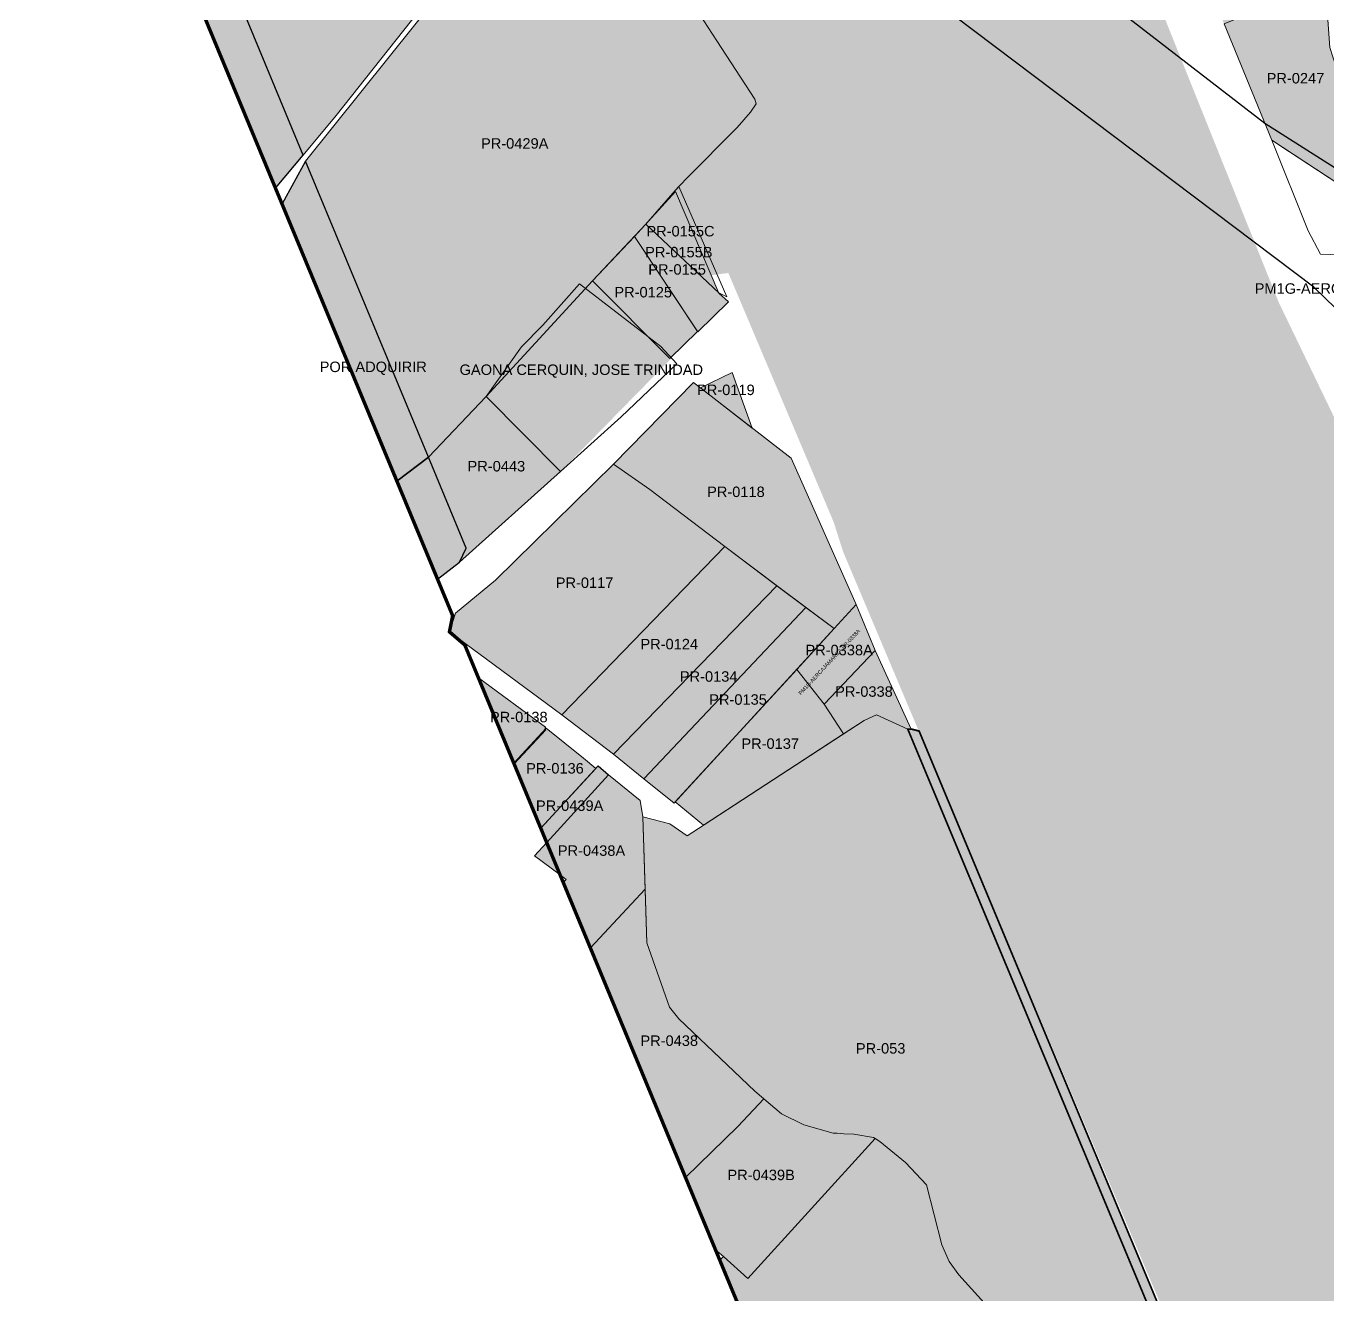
# Model space of a CAD drawing. Header units: inches. Extents: x 775566 to 778268, y 9208057 to 9211417.
# Drawn here: x 777361.5 to 777735.1, y 9208946.2 to 9209310.2 of the extents above; entities that cross this region are included whole.
import ezdxf
from ezdxf.enums import TextEntityAlignment as Align

# ---------------------------------------------------------------- set-up
doc = ezdxf.new("R2010")
doc.units = ezdxf.units.IN
doc.header["$MEASUREMENT"] = 0
doc.linetypes.add('DASHDOT', pattern=[1, 0.5, -0.25, 0, -0.25])
doc.layers.add('CAJAMARCA_ADQUIRIDOS', color=7, linetype='Continuous', lineweight=9, true_color=0xe2f2c9)
doc.layers.add('PROCESO_&_PENDIENTES', color=7, linetype='Continuous', lineweight=9, true_color=0xc5eefc)
doc.layers.add('CAJAMARCA_ADQUIRIDOSAnno', color=7, linetype='Continuous', true_color=0xafb304)
doc.layers.add('PROCESO__PENDIENTE_CAJAMARCA_UTMAnno', color=7, linetype='Continuous', true_color=0x2b1800)
for name, color, linetype in [('HITOS', 5, 'Continuous'), ('LEYENDA VF', 7, 'Continuous'), ('MEMBRETE', 7, 'Continuous'), ('PI_Texto', 7, 'Continuous'), ('PMD-CAJAMARCA', 212, 'Continuous'), ('PREDIOS INSCRITOS', 84, 'Continuous')]:
    doc.layers.add(name, color=color, linetype=linetype)
doc.styles.add('Arial', font='arial.ttf')

msp = doc.modelspace()

# ---------------------------------------------------------------- hatches: boundary and pattern name
at = {"true_color": 0xadddf7}
h = msp.add_hatch(color=141, dxfattribs=at)
h.dxf.hatch_style = 1
h.paths.add_polyline_path([(777390.49, 9210055.28), (777432.41, 9210073.29), (777198.38, 9210587.33), (777187.56, 9210605.47), (777105.4, 9210785.4), (777059.97, 9210855.94), (776930, 9211169.4), (776852.44, 9211361.12), (776673.32, 9211286.79), (776765.26, 9211129.93), (776773.32, 9211117.95), (776942.38, 9210722.91), (777244.8, 9210012.11), (777262.42, 9209969.39), (777282.77, 9209919.54), (777207.42, 9209894.77), (777250.06, 9209800.66), (777221.8, 9209781.22), (777221.01, 9209760.81), (777205.62, 9209753.63), (777204.65, 9209752.16), (777231.39, 9209682.44), (777237.05, 9209679.41), (777241.97, 9209679.49), (777246.56, 9209677.91), (777249.26, 9209675.98), (777282.52, 9209647.92), (777293.72, 9209634.72), (777361.87, 9209558.32), (777370.39, 9209543.07), (777454.76, 9209481.52), (777458.61, 9209472.5), (777462.12, 9209467.53), (777463.33, 9209460.68), (777456.89, 9209452.18), (777474.05, 9209434.41), (777510.17, 9209349.95), (777516.01, 9209347.36), (777541.48, 9209322.34), (777544.17, 9209320.9), (777560.86, 9209295.15), (777537.54, 9209270.4), (777550.09, 9209240.92), (777553.15, 9209238.12), (777563.03, 9209239.38), (777593.22, 9209167.98), (777595.94, 9209159.44), (777696.28, 9208921.65), (777699.89, 9208910.23), (777701.28, 9208904.41), (777711.62, 9208851.33), (777720.63, 9208813.42), (777724.41, 9208798.87), (777726.36, 9208793.23), (777729.84, 9208788.63), (777735.44, 9208786.43), (777741.43, 9208786.58), (777747.32, 9208788.15), (777795.11, 9208805.7), (777867.21, 9208835.59), (777891.55, 9208847.3), (777895.6, 9208851.69), (777898.19, 9208856.93), (777899.3, 9208862.81), (777899.01, 9208868.76), (777897.07, 9208874.42), (777892.6, 9208881.93), (777881.24, 9208899.7), (777845.62, 9208951.56), (777839.03, 9208965.06), (777784.89, 9209095.29), (777766.54, 9209136.41), (777720.91, 9209231), (777688.48, 9209311.84), (777605.97, 9209508.14), (777612.99, 9209517.89)])
h = msp.add_hatch(color=103)
h.dxf.hatch_style = 1
h.paths.add_polyline_path([(777504.87, 9209350.27), (777504.96, 9209350.21), (777506.47, 9209351.92), (777493.95, 9209358.51), (777481.17, 9209365.3), (777466.38, 9209375.29), (777458, 9209382.28), (777453.81, 9209386.93), (777444.83, 9209380.76), (777419.82, 9209367.98), (777417.4, 9209372.56), (777402.94, 9209365.05), (777441.04, 9209273.17), (777450.47, 9209284.54), (777478.29, 9209319.79), (777500, 9209344.55), (777503.29, 9209348.3)])
h.paths.add_polyline_path([(777387.13, 9209349.38), (777419.51, 9209349.38), (777419.51, 9209354.31), (777387.13, 9209354.31)], flags=9)
h.paths.add_polyline_path([(777442.26, 9209338.09), (777466.18, 9209338.09), (777466.18, 9209342.75), (777442.26, 9209342.75)], flags=24)
h = msp.add_hatch(color=103)
h.dxf.hatch_style = 1
h.paths.add_polyline_path([(777734.26, 9209322.84), (777705.26, 9209310.85), (777705.26, 9209310.85), (777734.26, 9209322.84), (777736.59, 9209329.05), (777744.76, 9209341.24), (777747.91, 9209341.98), (777744.68, 9209361.91), (777693.86, 9209338.65), (777705.26, 9209310.85), (777734.26, 9209322.84), (777734.26, 9209322.84), (777705.26, 9209310.85), (777718.91, 9209277.52), (777724.06, 9209274.14), (777740.98, 9209263.02), (777747.67, 9209266.57), (777735.59, 9209304.06)])
h.paths.add_polyline_path([(777679.76, 9209360.29), (777746.98, 9209360.29), (777746.98, 9209364.94), (777679.76, 9209364.94)], flags=9)
h.paths.add_polyline_path([(777692.11, 9209292.92), (777759.34, 9209292.92), (777759.34, 9209297.57), (777692.11, 9209297.57)], flags=9)
h.paths.add_polyline_path([(777684.41, 9209335.45), (777751.63, 9209335.45), (777751.63, 9209340.11), (777684.41, 9209340.11)], flags=9)
h = msp.add_hatch(color=103)
h.dxf.hatch_style = 1
h.paths.add_polyline_path([(777504.87, 9209350.27), (777507.66, 9209348.22), (777513.37, 9209345.67), (777519.08, 9209343.19), (777526.22, 9209340.02), (777533.01, 9209334), (777538.94, 9209327.15), (777541.18, 9209325.28), (777543.3, 9209323.19), (777545.3, 9209321), (777552.18, 9209315.17), (777554.74, 9209313.63), (777559.67, 9209305.95), (777570.59, 9209289.27), (777571.01, 9209287.93), (777569.35, 9209285.51), (777565.55, 9209281.09), (777551.02, 9209266.53), (777547.75, 9209263.06), (777539.38, 9209253.41), (777524.01, 9209237.18), (777493.51, 9209203.91), (777476.96, 9209186.51), (777441.74, 9209271.46)])
h = msp.add_hatch(color=103)
h.dxf.hatch_style = 1
h.paths.add_polyline_path([(777560.3, 9209233.58), (777547.89, 9209262.73), (777539.38, 9209253.41)])
h = msp.add_hatch(color=103)
h.dxf.hatch_style = 1
h.paths.add_polyline_path([(777563.04, 9209231.06), (777546.37, 9209214.78), (777524.16, 9209237.09), (777539.34, 9209253.44), (777560.31, 9209233.56)])
h = msp.add_hatch(color=51)
h.dxf.hatch_style = 1
h.paths.add_polyline_path([(777750.29, 9209233.72), (777750.27, 9209233.8), (777738.45, 9209244.59), (777747.62, 9209222.48), (777749.16, 9209224.45), (777750.7, 9209226.41)])
h.paths.add_polyline_path([(777713.25, 9209232.59), (777780.47, 9209232.59), (777780.47, 9209237.24), (777713.25, 9209237.24)], flags=9)
h = msp.add_hatch(color=103)
h.dxf.hatch_style = 1
h.paths.add_polyline_path([(777524.01, 9209237.18), (777546.45, 9209214.65), (777514.86, 9209182.41), (777493.51, 9209203.91)])
h = msp.add_hatch(color=51)
h.dxf.hatch_style = 1
h.paths.add_polyline_path([(777750.29, 9209233.72), (777750.37, 9209233.35), (777750.7, 9209226.41), (777750.7, 9209226.41), (777749.16, 9209224.45), (777747.62, 9209222.48), (777747.96, 9209218.89), (777761.69, 9209205.56), (777782.73, 9209188.76), (777785.37, 9209191.61), (777789.48, 9209196.9)])
h.paths.add_polyline_path([(777758.78, 9209203.58), (777760.94, 9209206.29), (777747.96, 9209218.89), (777748.46, 9209213.69), (777766.49, 9209171.1), (777770.42, 9209175.51)])
h.paths.add_polyline_path([(777713.25, 9209232.59), (777780.47, 9209232.59), (777780.47, 9209237.24), (777713.25, 9209237.24)], flags=9)
h.paths.add_polyline_path([(777736.96, 9209190.6), (777806.99, 9209190.6), (777806.99, 9209195.26), (777736.96, 9209195.26)], flags=9)
h.paths.add_polyline_path([(777736.32, 9209205.05), (777806.34, 9209205.05), (777806.34, 9209209.7), (777736.32, 9209209.7)], flags=9)
h.paths.add_polyline_path([(777766.91, 9209169.73), (777834.14, 9209169.73), (777834.14, 9209174.39), (777766.91, 9209174.39)], flags=9)
h = msp.add_hatch(color=103)
h.dxf.hatch_style = 1
h.paths.add_polyline_path([(777564.07, 9209210.87), (777569.89, 9209194.87), (777555.02, 9209206.42)])
h.paths.add_polyline_path([(777493.55, 9209203.87), (777514.86, 9209182.41), (777485.87, 9209156.46), (777487.78, 9209160.4), (777476.96, 9209186.51)])
h = msp.add_hatch(color=103)
h.dxf.hatch_style = 1
h.paths.add_polyline_path([(777483, 9209136.44), (777484.7, 9209141.8), (777496.24, 9209151.23), (777530.08, 9209184.53), (777540.49, 9209177.28), (777562.05, 9209160.91), (777515.2, 9209112.65)])
h = msp.add_hatch(color=103)
h.dxf.hatch_style = 1
h.paths.add_polyline_path([(777576.95, 9209149.61), (777562.05, 9209160.91), (777515.2, 9209112.65), (777530.06, 9209101.3)])
h = msp.add_hatch(color=103)
h.dxf.hatch_style = 1
h.paths.add_polyline_path([(777585.21, 9209143.45), (777576.95, 9209149.61), (777530.06, 9209101.3), (777538.78, 9209094.31)])
h = msp.add_hatch(color=103)
h.dxf.hatch_style = 1
h.paths.add_polyline_path([(777593.38, 9209137.37), (777585.21, 9209143.45), (777538.78, 9209094.31), (777547.5, 9209087.32)])
h = msp.add_hatch(color=103)
h.dxf.hatch_style = 1
h.paths.add_polyline_path([(777599.69, 9209144.32), (777605.15, 9209131.12), (777590.51, 9209115.73), (777582.63, 9209125.64), (777593.38, 9209137.37)])
h = msp.add_hatch(color=103)
h.dxf.hatch_style = 1
h.paths.add_polyline_path([(777590.51, 9209115.73), (777596.05, 9209107.19), (777601.96, 9209111.04), (777605.56, 9209112.61), (777614.5, 9209108.52), (777615.45, 9209108.56), (777605.15, 9209131.12)])
h = msp.add_hatch(color=103)
h.dxf.hatch_style = 1
h.paths.add_polyline_path([(777491.33, 9209123.21), (777511.06, 9209108.72), (777501.53, 9209098.6)])
h = msp.add_hatch(color=103)
h.dxf.hatch_style = 1
h.paths.add_polyline_path([(777555.89, 9209081.01), (777547.77, 9209087.62), (777582.63, 9209125.64), (777590.51, 9209115.73), (777596.05, 9209107.19)])
h = msp.add_hatch(color=103)
h.dxf.hatch_style = 1
h.paths.add_polyline_path([(777511.06, 9209108.72), (777524.98, 9209097.19), (777509.21, 9209080.08), (777501.53, 9209098.6)])
h = msp.add_hatch(color=51)
h.dxf.hatch_style = 1
h.paths.add_polyline_path([(777614.5, 9209108.52), (777615.45, 9209108.56), (777617.74, 9209107.99), (777700.6, 9208909.29), (777698.27, 9208907.38), (777693.93, 9208919.9), (777693.38, 9208919.36)])
h = msp.add_hatch(color=103)
h.dxf.hatch_style = 1
h.paths.add_polyline_path([(777510.9, 9209075.99), (777528.6, 9209095.43), (777537.68, 9209088.09), (777538.48, 9209083.37), (777539.16, 9209062.63), (777523.44, 9209045.74), (777515.66, 9209064.52), (777516.51, 9209065.42), (777514.73, 9209066.75), (777507.44, 9209072.2)])
h = msp.add_hatch(color=103)
h.dxf.hatch_style = 1
h.paths.add_polyline_path([(777539.67, 9209047.26), (777539.16, 9209062.63), (777523.44, 9209045.74), (777550.75, 9208979.85), (777565.77, 9208994.53), (777573.18, 9209002.49), (777570.61, 9209004.68), (777548.77, 9209025.43), (777546.1, 9209028.72)])
h = msp.add_hatch(color=103)
h.dxf.hatch_style = 1
h.paths.add_polyline_path([(777560.56, 9208956.17), (777561.59, 9208957.27), (777568.6, 9208950.92), (777605.14, 9208991.11), (777606.51, 9208990.23), (777613.8, 9208984.23), (777619.83, 9208977.81), (777624.23, 9208960.59), (777626.35, 9208955.77), (777629.1, 9208951.97), (777636.37, 9208943.94), (777636.89, 9208931.56), (777646.82, 9208921.68), (777665.69, 9208900.37), (777668.87, 9208895.21), (777677.15, 9208886.16), (777634.7, 9208843.64), (777590.05, 9208885.02)])
at = {"layer": 'CAJAMARCA_ADQUIRIDOSAnno'}
h = msp.add_hatch(color=1, dxfattribs=at)
h.dxf.hatch_style = 1
h.paths.add_polyline_path([(777395.4, 9209414.08), (777385.96, 9209402.64), (777377.47, 9209397.9), (777393.99, 9209358.05), (777433.08, 9209263.74), (777441.04, 9209273.17), (777402.94, 9209365.05), (777417.4, 9209372.56)])
h.paths.add_polyline_path([(777387.13, 9209349.38), (777419.51, 9209349.38), (777419.51, 9209354.31), (777387.13, 9209354.31)], flags=25)
h = msp.add_hatch(color=1, dxfattribs=at)
h.dxf.hatch_style = 1
h.paths.add_polyline_path([(777441.74, 9209271.46), (777434.97, 9209259.18), (777467.92, 9209179.69), (777476.96, 9209186.51)])
h.paths.add_polyline_path([(777444.95, 9209209.89), (777477.33, 9209209.89), (777477.33, 9209214.82), (777444.95, 9209214.82)], flags=9)
h = msp.add_hatch(color=1, dxfattribs=at)
h.dxf.hatch_style = 1
h.paths.add_polyline_path([(777476.96, 9209186.51), (777467.92, 9209179.69), (777479.57, 9209151.57), (777485.87, 9209156.46), (777487.78, 9209160.4)])
at = {"layer": 'LEYENDA VF'}
h = msp.add_hatch(color=51, dxfattribs=at)
h.dxf.hatch_style = 1
h.paths.add_polyline_path([(777528.6, 9209095.43), (777525.7, 9209097.98), (777509.21, 9209080.08), (777510.9, 9209075.99)])
h = msp.add_hatch(color=51, dxfattribs=at)
h.dxf.hatch_style = 1
h.paths.add_polyline_path([(777605.14, 9208991.11), (777604.67, 9208991.41), (777599, 9208992.35), (777596.18, 9208992.43), (777594.27, 9208992.6), (777593.11, 9208992.6), (777584.7, 9208995), (777578.23, 9208998.17), (777573.18, 9209002.49), (777565.77, 9208994.53), (777550.75, 9208979.85), (777559.33, 9208959.14), (777561.59, 9208957.27), (777568.6, 9208950.92)])
at = {"layer": 'PI_Texto'}
h = msp.add_hatch(color=103, dxfattribs=at)
h.dxf.hatch_style = 1
h.paths.add_polyline_path([(777553.02, 9209207.96), (777581, 9209186.25), (777599.69, 9209144.32), (777593.38, 9209137.37), (777585.42, 9209143.3), (777577.46, 9209149.23), (777562.05, 9209160.91), (777540.49, 9209177.28), (777530.08, 9209184.53)])
h = msp.add_hatch(color=103, dxfattribs=at)
h.dxf.hatch_style = 1
h.paths.add_polyline_path([(777538.48, 9209083.37), (777539.67, 9209047.26), (777546.1, 9209028.72), (777548.77, 9209025.43), (777570.61, 9209004.68), (777578.23, 9208998.17), (777584.7, 9208995), (777593.11, 9208992.6), (777594.27, 9208992.6), (777596.18, 9208992.43), (777599, 9208992.35), (777604.67, 9208991.41), (777606.51, 9208990.23), (777613.8, 9208984.23), (777619.83, 9208977.81), (777624.23, 9208960.59), (777626.35, 9208955.77), (777629.1, 9208951.97), (777636.37, 9208943.94), (777636.89, 9208931.56), (777646.82, 9208921.68), (777665.69, 9208900.37), (777668.87, 9208895.21), (777676.87, 9208886.47), (777682.17, 9208891.68), (777673.25, 9208899.64), (777693.38, 9208919.36), (777614.5, 9209108.52), (777605.56, 9209112.61), (777601.96, 9209111.04), (777556.05, 9209081.11), (777551.21, 9209077.95), (777546.21, 9209081.32)])

# ---------------------------------------------------------------- linework, layer by layer
at = {"layer": 'CAJAMARCA_ADQUIRIDOS', "color": 3}
for points in [[(777504.87, 9209350.27, 0), (777507.66, 9209348.22, 0), (777513.37, 9209345.67, 0), (777519.08, 9209343.19, 0), (777526.22, 9209340.02, 0), (777533.01, 9209334, 0), (777538.94, 9209327.15, 0), (777541.18, 9209325.28, 0), (777543.3, 9209323.19, 0), (777545.3, 9209321, 0), (777552.18, 9209315.17, 0), (777554.74, 9209313.63, 0), (777559.67, 9209305.95, 0), (777570.59, 9209289.27, 0), (777571.01, 9209287.93, 0), (777569.35, 9209285.51, 0), (777565.55, 9209281.09, 0), (777551.02, 9209266.53, 0), (777547.75, 9209263.06, 0), (777539.38, 9209253.41, 0), (777524.01, 9209237.18, 0), (777493.51, 9209203.91, 0), (777476.96, 9209186.51, 0), (777441.74, 9209271.46, 0)], [(777705.26, 9209310.85, 0), (777734.26, 9209322.84, 0), (777735.59, 9209304.06, 0), (777747.67, 9209266.57, 0), (777740.98, 9209263.02, 0), (777718.91, 9209277.52, 0)], [(777548.78, 9209264.15, 0), (777562.57, 9209232.5, 0), (777560.27, 9209233.65, 0), (777539.38, 9209253.41, 0), (777547.75, 9209263.06, 0)], [(777547.89, 9209262.73, 0), (777560.31, 9209233.56, 0), (777563.04, 9209231.07, 0), (777554.29, 9209222.52, 0), (777536.11, 9209249.83, 0)], [(777547.89, 9209262.73, 0), (777560.31, 9209233.56, 0), (777563.04, 9209231.07, 0), (777554.29, 9209222.52, 0), (777536.11, 9209249.83, 0)], [(777536.05, 9209249.89, 0), (777554.17, 9209222.6, 0), (777546.24, 9209214.86, 0), (777524.01, 9209237.18, 0)], [(777564.07, 9209210.87, 0), (777569.89, 9209194.87, 0), (777555.02, 9209206.42, 0)], [(777553.02, 9209207.96, 0), (777581, 9209186.25, 0), (777599.69, 9209144.32, 0), (777593.38, 9209137.37, 0), (777585.42, 9209143.3, 0), (777577.46, 9209149.23, 0), (777562.05, 9209160.91, 0), (777540.49, 9209177.28, 0), (777530.08, 9209184.53, 0)], [(777493.51, 9209203.91, 0), (777514.86, 9209182.41, 0), (777485.87, 9209156.46, 0), (777487.78, 9209160.4, 0), (777476.96, 9209186.51, 0)], [(777483, 9209136.44, 0), (777484.7, 9209141.8, 0), (777496.24, 9209151.23, 0), (777530.08, 9209184.53, 0), (777540.49, 9209177.28, 0), (777562.05, 9209160.91, 0), (777515.2, 9209112.65, 0)], [(777576.95, 9209149.61, 0), (777530.06, 9209101.3, 0), (777515.2, 9209112.65, 0), (777562.05, 9209160.91, 0)], [(777585.21, 9209143.45, 0), (777538.78, 9209094.31, 0), (777530.06, 9209101.3, 0), (777576.95, 9209149.61, 0)], [(777593.38, 9209137.37, 0), (777547.5, 9209087.32, 0), (777538.78, 9209094.31, 0), (777585.21, 9209143.45, 0)], [(777599.69, 9209144.32, 0), (777605.15, 9209131.12, 0), (777590.51, 9209115.73, 0), (777582.63, 9209125.64, 0), (777593.38, 9209137.37, 0)], [(777605.15, 9209131.12, 0), (777615.45, 9209108.56, 0), (777614.5, 9209108.52, 0), (777605.56, 9209112.61, 0), (777601.96, 9209111.04, 0), (777596.05, 9209107.19, 0), (777590.51, 9209115.73, 0)], [(777491.33, 9209123.21, 0), (777510.58, 9209109.08, 0), (777510.53, 9209109, 0), (777510.49, 9209108.91, 0), (777510.47, 9209108.82, 0), (777510.46, 9209108.72, 0), (777510.47, 9209108.63, 0), (777510.5, 9209108.53, 0), (777510.53, 9209108.44, 0), (777510.59, 9209108.36, 0), (777510.65, 9209108.29, 0), (777501.53, 9209098.6, 0)], [(777555.89, 9209081.01, 0), (777547.77, 9209087.62, 0), (777582.63, 9209125.64, 0), (777590.51, 9209115.73, 0), (777596.05, 9209107.19, 0)], [(777510.75, 9209108.81, 0), (777521.44, 9209100.19, 0), (777524.98, 9209097.19, 0), (777509.21, 9209080.08, 0), (777509.22, 9209080.04, 0), (777501.46, 9209098.74, 0)], [(777510.9, 9209075.99, 0), (777528.6, 9209095.43, 0), (777537.68, 9209088.09, 0), (777538.48, 9209083.37, 0), (777539.16, 9209062.63, 0), (777523.44, 9209045.74, 0), (777515.66, 9209064.52, 0), (777516.51, 9209065.42, 0), (777514.73, 9209066.75, 0), (777507.44, 9209072.2, 0)], [(777539.67, 9209047.26, 0), (777546.1, 9209028.72, 0), (777548.77, 9209025.43, 0), (777570.61, 9209004.68, 0), (777573.18, 9209002.49, 0), (777565.77, 9208994.53, 0), (777550.75, 9208979.85, 0), (777523.44, 9209045.74, 0), (777539.16, 9209062.63, 0)], [(777560.56, 9208956.17, 0), (777561.59, 9208957.27, 0), (777568.6, 9208950.92, 0), (777605.14, 9208991.11, 0), (777606.51, 9208990.23, 0), (777613.8, 9208984.23, 0), (777619.83, 9208977.81, 0), (777624.23, 9208960.59, 0), (777626.35, 9208955.77, 0), (777629.1, 9208951.97, 0), (777636.37, 9208943.94, 0), (777636.89, 9208931.56, 0), (777646.82, 9208921.68, 0), (777665.69, 9208900.37, 0), (777668.87, 9208895.21, 0), (777677.15, 9208886.16, 0), (777634.7, 9208843.64, 0), (777590.05, 9208885.02, 0)]]:
    msp.add_polyline3d(points, close=True, dxfattribs=at)
msp.add_polyline3d([(777636.37, 9208943.94, 0), (777629.1, 9208951.97, 0), (777626.35, 9208955.77, 0), (777624.23, 9208960.59, 0), (777619.83, 9208977.81, 0), (777613.8, 9208984.23, 0), (777606.51, 9208990.23, 0), (777604.67, 9208991.41, 0), (777599, 9208992.35, 0), (777596.18, 9208992.43, 0), (777594.27, 9208992.6, 0), (777593.11, 9208992.6, 0), (777584.7, 9208995, 0), (777578.23, 9208998.17, 0), (777570.61, 9209004.68, 0), (777548.77, 9209025.43, 0), (777546.1, 9209028.72, 0), (777539.67, 9209047.26, 0), (777538.48, 9209083.37, 0), (777546.21, 9209081.32, 0), (777551.21, 9209077.95, 0), (777556.05, 9209081.11, 0), (777601.96, 9209111.04, 0), (777605.56, 9209112.61, 0), (777614.5, 9209108.52, 0), (777693.38, 9208919.36, 0)], dxfattribs=at)
at = {"layer": 'CAJAMARCA_ADQUIRIDOSAnno', "color": 250}
msp.add_lwpolyline([(777395.4, 9209414.08), (777385.96, 9209402.64), (777377.47, 9209397.9), (777433.08, 9209263.74), (777441.04, 9209273.17), (777402.94, 9209365.05), (777417.4, 9209372.56)], close=True, dxfattribs=at)
at = {"layer": 'CAJAMARCA_ADQUIRIDOSAnno', "color": 1, "linetype": 'ByBlock', "ltscale": 0.05}
msp.add_lwpolyline([(777441.74, 9209271.46), (777434.97, 9209259.18), (777467.92, 9209179.69), (777476.96, 9209186.51)], close=True, dxfattribs=at)
at = {"layer": 'CAJAMARCA_ADQUIRIDOSAnno', "color": 250}
msp.add_lwpolyline([(777479.57, 9209151.57), (777485.87, 9209156.46), (777487.78, 9209160.4), (777476.96, 9209186.51), (777467.92, 9209179.69)], dxfattribs=at)
at = {"layer": 'HITOS'}
for points in [[(778002.7, 9208815.64), (777998.1, 9208829.8), (778032, 9208884.02), (778041.37, 9208938.26), (778026.05, 9209002.19), (778017.21, 9209018.06), (777995.63, 9209042.97), (777997.51, 9209080.58), (777992.2, 9209116), (777984.17, 9209131.94), (777973.78, 9209140.71), (777958.98, 9209146.36), (777895.07, 9209141.61), (777864.25, 9209149.72), (777827.07, 9209191.1), (777781.88, 9209241.08), (777716.96, 9209282.29), (777492, 9209456)], [(778002.7, 9208815.64), (777998.1, 9208829.8), (778032, 9208884.02), (778041.37, 9208938.26), (778026.05, 9209002.19), (778017.21, 9209018.06), (777995.63, 9209042.97), (777997.51, 9209080.58), (777992.2, 9209116), (777984.17, 9209131.94), (777973.78, 9209140.71), (777958.98, 9209146.36), (777895.07, 9209141.61), (777864.25, 9209149.72), (777827.07, 9209191.1), (777781.88, 9209241.08), (777716.96, 9209282.29), (777492, 9209456)], [(777956.6, 9208809.06), (777964.81, 9208837.25), (778006.69, 9208902.29), (778010.81, 9208931.88), (777999.35, 9208974.76), (777984.32, 9209001.6), (777970.88, 9209014.91), (777963.94, 9209030.65), (777960.57, 9209088.77), (777949.02, 9209100.97), (777883.62, 9209102.48), (777845.51, 9209117.94), (777787.29, 9209180.7), (777731.02, 9209235.34), (777484.7, 9209421.16)], [(777956.6, 9208809.06), (777964.81, 9208837.25), (778006.69, 9208902.29), (778010.81, 9208931.88), (777999.35, 9208974.76), (777984.32, 9209001.6), (777970.88, 9209014.91), (777963.94, 9209030.65), (777960.57, 9209088.77), (777949.02, 9209100.97), (777883.62, 9209102.48), (777845.51, 9209117.94), (777787.29, 9209180.7), (777731.02, 9209235.34), (777484.7, 9209421.16)]]:
    msp.add_lwpolyline(points, dxfattribs=at)
at = {"layer": 'LEYENDA VF', "color": 51}
msp.add_lwpolyline([(777525.7, 9209097.98), (777528.6, 9209095.43), (777510.9, 9209075.99), (777509.21, 9209080.08)], close=True, dxfattribs=at)
at = {"layer": 'PMD-CAJAMARCA', "color": 1, "linetype": 'DASHDOT', "lineweight": 18, "true_color": 0xff0000, "const_width": 1}
msp.add_lwpolyline([(777338.18, 9209492.7), (777483.92, 9209141.08), (777483, 9209136.44), (777487.42, 9209132.64), (777933.13, 9208057.32), (777973.04, 9208076.83), (778033.4, 9208103.2), (778062.46, 9208120.98), (778098.65, 9208138.96), (778168.86, 9208179.33), (778226.82, 9208208.5), (778244.84, 9208220.61), (778266.89, 9208240.35), (778267.48, 9208245.02), (776952.29, 9211416.36)], dxfattribs=at)
at = {"layer": 'PREDIOS INSCRITOS', "color": 7, "linetype": 'Continuous', "lineweight": 25, "const_width": 0.5}
msp.add_lwpolyline([(777614.5, 9209108.52), (777615.45, 9209108.56), (777617.74, 9209107.99), (777700.6, 9208909.29), (777698.27, 9208907.38), (777693.93, 9208919.9), (777693.38, 9208919.36)], close=True, dxfattribs=at)
at = {"layer": 'PROCESO_&_PENDIENTES', "color": 250}
for points in [[(777377.47, 9209397.9), (777385.96, 9209402.64), (777395.4, 9209414.08), (777417.4, 9209372.56), (777402.94, 9209365.05), (777441.04, 9209273.17), (777433.08, 9209263.74), (777393.99, 9209358.05)], [(777500, 9209344.55), (777478.29, 9209319.79), (777450.47, 9209284.54), (777441.04, 9209273.17), (777402.94, 9209365.05), (777417.4, 9209372.56), (777419.82, 9209367.98), (777444.83, 9209380.76), (777453.81, 9209386.93), (777458, 9209382.28), (777466.38, 9209375.29), (777481.17, 9209365.3), (777493.95, 9209358.51), (777506.47, 9209351.92)], [(777434.97, 9209259.18), (777441.74, 9209271.46), (777487.78, 9209160.4), (777485.87, 9209156.46), (777479.57, 9209151.57)], [(777493.51, 9209203.91), (777503.64, 9209218.21), (777509.83, 9209224.4), (777520.31, 9209236.28), (777543.67, 9209218.31), (777548.26, 9209213.32), (777532.29, 9209198.16), (777514.86, 9209182.41)], [(777509.21, 9209080.08), (777525.7, 9209097.98), (777528.6, 9209095.43), (777510.9, 9209075.99)], [(777605.14, 9208991.11), (777568.6, 9208950.92), (777561.59, 9208957.27), (777559.33, 9208959.14), (777550.75, 9208979.85), (777565.77, 9208994.53), (777573.18, 9209002.49), (777578.23, 9208998.17), (777584.7, 9208995), (777593.11, 9208992.6), (777594.27, 9208992.6), (777596.18, 9208992.43), (777599, 9208992.35), (777604.67, 9208991.41)]]:
    msp.add_lwpolyline(points, close=True, dxfattribs=at)
msp.add_lwpolyline([(777738.45, 9209244.59), (777732.9, 9209244.81), (777729.38, 9209251.47), (777718.91, 9209277.52), (777724.06, 9209274.14), (777740.98, 9209263.02)], dxfattribs=at)

# ---------------------------------------------------------------- texts
at = {"layer": 'CAJAMARCA_ADQUIRIDOSAnno', "color": 5, "style": 'Arial'}
for s, p in [('PR-0247', (777725.73, 9209292.86)), ('PR-0429A', (777501.73, 9209274.15)), ('PR-0155C', (777549.29, 9209248.98)), ('PR-0155B', (777548.81, 9209242.97)), ('PR-0155', (777548.32, 9209238.01)), ('PR-0125', (777538.59, 9209231.48)), ('PR-0119', (777562.31, 9209203.46)), ('PR-0443', (777496.46, 9209181.55)), ('PR-0118', (777565.19, 9209174.21)), ('PR-0117', (777521.77, 9209148.13)), ('PR-0124', (777546.06, 9209130.52)), ('PR-0338A', (777594.8, 9209128.82)), ('PR-0134', (777557.37, 9209121.23)), ('PR-0135', (777565.8, 9209114.62)), ('PR-0338', (777601.93, 9209116.91)), ('PR-0138', (777502.9, 9209109.59)), ('PR-0137', (777575.03, 9209101.97)), ('PR-0136', (777513.28, 9209094.88)), ('PR-0438A', (777523.76, 9209071.28)), ('PR-0438', (777546.06, 9209016.75)), ('PR-053', (777606.72, 9209014.54))]:
    msp.add_text(s, height=3, dxfattribs=at).set_placement(p, align=Align.BOTTOM_CENTER)
at = {"layer": 'MEMBRETE', "color": 8, "lineweight": 15, "style": 'Arial'}
msp.add_text('PM1G-AERCAJAMARCA-PR-0338A', height=1.1, rotation=47.0743, dxfattribs=at).set_placement((777583.84, 9209118.21))
at = {"layer": 'PROCESO__PENDIENTE_CAJAMARCA_UTMAnno', "color": 1, "true_color": 0xff0000, "style": 'Arial'}
for s, p in [('PM1G-AERCAJAMARCA-PR-0126', (777746.86, 9209232.53)), ('POR ADQUIRIR', (777461.14, 9209210.06)), ('GAONA CERQUIN, JOSE TRINIDAD', (777520.83, 9209209.24)), ('PR-0439A', (777517.49, 9209084.18)), ('PR-0439B', (777572.42, 9208978.23))]:
    msp.add_text(s, height=3, dxfattribs=at).set_placement(p, align=Align.BOTTOM_CENTER)

doc.saveas('drawing.dxf')
